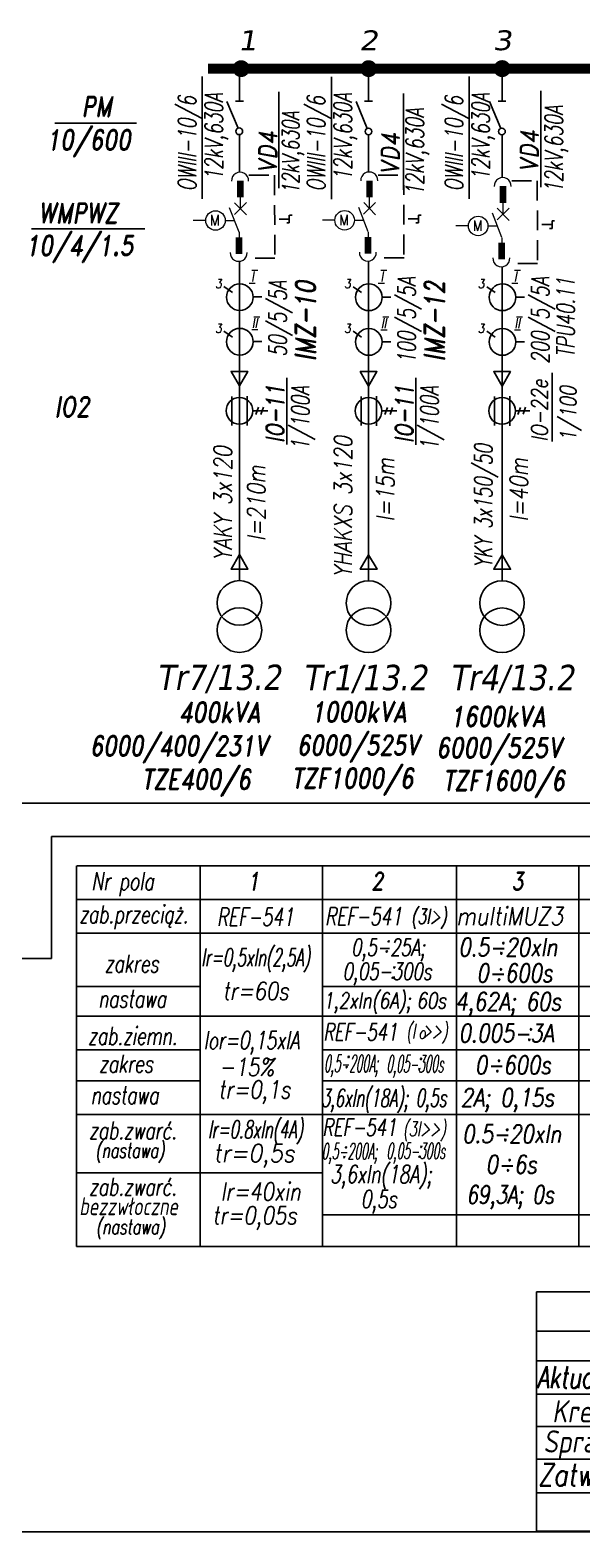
# Model space of a CAD drawing. Extents: x 5 to 420, y 5 to 295.
# Drawn here: x 256.4 to 312.1, y 5.2 to 156.7 of the extents above; entities that cross this region are included whole.
import ezdxf

# ---------------------------------------------------------------- set-up
doc = ezdxf.new("R2010")
doc.units = 0
doc.header["$MEASUREMENT"] = 0
doc.linetypes.add('DASHED', pattern=[0.75, 0.5, -0.25])
doc.layers.get('0').update_dxf_attribs({"linetype": 'CONTINUOUS'})
doc.layers.add('LINIE', color=4, linetype='CONTINUOUS')
doc.layers.add('STYKI', color=4, linetype='CONTINUOUS')
doc.styles.add('ROMAND', font='romand', dxfattribs={"width": 0.8, "oblique": 10, "height": 6})
doc.styles.add('ROMANS', font='romans', dxfattribs={"width": 0.7, "oblique": 10, "height": 2.66})
doc.styles.add('Verdena', font='verdana.ttf', dxfattribs={"width": 1.2, "oblique": 10, "height": 2.66})

# ---------------------------------------------------------------- blocks, each defined once
blk = doc.blocks.new('*U4')
at = {"color": 0}
mesh = blk.add_polyface(dxfattribs=at)
corners = [(0, 0), (3.75, 6.51), (-3.76, 6.5)]
mesh.append_faces([[corners[k] for k in face] for face in [(0, 1, 2)]], dxfattribs={"color": 0})
blk = doc.blocks.new('6')
at = {"color": 7}
blk.add_line((-0.47, 6.02), (-0.47, -1.14), dxfattribs=at)
at = {"xscale": 0.5, "yscale": 0.5, "zscale": 0.5}
blk.add_blockref('*U4', (-0.47, 0.77), dxfattribs=at)
blk = doc.blocks.new('8')
at = {"color": 7}
blk.add_line((0.21, 7.71), (0.21, -2.15), dxfattribs=at)
for p, q in [((-1.51, 6.04), (-1.51, -0.48)), ((1.96, 6.08), (1.96, -0.51))]:
    blk.add_line(p, q)
blk.add_circle((0.19, 2.81), 3)
blk = doc.blocks.new('3')
at = {"color": 7}
blk.add_line((0, 8.61), (0, -2.22), dxfattribs=at)
blk.add_line((3.06, 3.05), (4.99, 3.05))
blk.add_circle((0.05, 3), 3)

msp = doc.modelspace()

# ---------------------------------------------------------------- linework, layer by layer
at = {"color": 7}
for p, q in [((277.53, 153.2), (277.53, 150.53)), ((290.55, 153.19), (290.55, 150.51)), ((304.02, 153.19), (304.02, 150.51)), ((273.76, 139.63), (273.76, 151.97)), ((286.79, 139.61), (286.79, 151.95)), ((300.69, 139.63), (300.69, 151.97)), ((277.53, 150.53), (277.53, 149.49)), ((281.48, 140.7), (281.48, 150.41)), ((290.55, 150.9), (290.55, 149.47)), ((290.55, 150.51), (290.55, 149.48)), ((294.06, 140.53), (294.06, 150.24)), ((304.02, 150.9), (304.02, 149.47)), ((304.02, 150.51), (304.02, 149.48)), ((307.94, 140.8), (307.94, 150.51)), ((277.11, 149.48), (277.91, 149.48)), ((290.13, 149.47), (290.93, 149.47)), ((303.61, 149.47), (304.4, 149.47)), ((258.9, 147.26), (267.12, 147.26)), ((277.52, 146.11), (277.52, 142.32)), ((290.54, 146.13), (290.54, 142.34)), ((304.02, 146.1), (304.02, 141.76)), ((256.55, 136.62), (267.97, 136.62)), ((277.53, 132.96), (277.53, 132.96)), ((277.53, 132.96), (277.53, 122.46)), ((290.55, 132.95), (290.55, 122.45)), ((290.55, 132.95), (290.55, 132.95)), ((276.82, 130.19), (275.95, 130.79)), ((289.84, 130.18), (288.98, 130.77)), ((303.32, 130.18), (302.46, 130.77)), ((276.82, 125.69), (275.95, 126.29)), ((289.84, 125.68), (288.98, 126.28)), ((303.32, 125.68), (302.46, 126.28)), ((277.52, 123.22), (277.53, 116.85)), ((290.55, 123.2), (290.55, 116.83)), ((282.3, 114.85), (282.3, 121.59)), ((295.32, 114.84), (295.32, 121.58)), ((309.07, 115.18), (309.07, 122.09)), ((278.9, 118.26), (280.38, 118.26)), ((279.43, 118.63), (279.16, 117.9)), ((279.94, 118.63), (279.69, 117.9)), ((291.92, 118.25), (293.4, 118.25)), ((292.46, 118.61), (292.18, 117.89)), ((292.96, 118.61), (292.71, 117.89)), ((305.34, 118.25), (306.82, 118.25)), ((305.88, 118.61), (305.6, 117.89)), ((306.38, 118.64), (306.13, 117.91)), ((277.53, 117.05), (277.53, 101.12)), ((290.55, 117.04), (290.55, 101.11)), ((304.02, 117.04), (304.02, 101.11)), ((277.52, 101.4), (277.52, 104.62)), ((261.07, 72.39), (261.07, 55.34)), ((261.07, 72.13), (261.07, 33.99)), ((261.1, 72.39), (372.22, 72.39)), ((273.54, 72.39), (273.54, 55.34)), ((285.89, 72.39), (285.89, 55.23)), ((299.4, 72.35), (299.4, 55.18)), ((311.75, 72.35), (311.75, 55.18)), ((261.09, 68.98), (332.94, 68.98)), ((261.54, 68.98), (333.39, 68.98)), ((275.01, 68.98), (346.86, 68.98)), ((303.89, 68.98), (299.4, 68.98)), ((300.52, 68.98), (372.37, 68.98)), ((261.18, 65.61), (346.86, 65.61)), ((303.89, 65.61), (299.4, 65.61)), ((300.52, 65.61), (372.37, 65.61)), ((261.14, 60.22), (273.54, 60.22)), ((273.54, 59.83), (273.54, 55.05)), ((285.89, 59.83), (285.89, 55.05)), ((285.91, 60.22), (398.44, 60.22)), ((299.4, 59.78), (299.4, 55.05)), ((311.75, 59.78), (311.75, 55.05)), ((261.16, 57.21), (411.08, 57.21)), ((261.07, 54.8), (261.07, 54.75)), ((273.54, 55.08), (273.54, 53.27)), ((273.54, 54.8), (273.54, 54.75)), ((285.89, 55.08), (285.89, 53.16)), ((299.4, 55.08), (299.4, 53.11)), ((311.75, 55.08), (311.75, 53.11)), ((261.16, 53.84), (273.54, 53.84)), ((273.54, 54.43), (273.54, 33.99)), ((285.89, 54.43), (285.89, 33.99)), ((285.97, 53.84), (398.43, 53.84)), ((299.4, 54.43), (299.4, 33.99)), ((311.75, 54.43), (311.75, 33.99)), ((261.16, 50.7), (273.54, 50.7)), ((285.87, 50.7), (398.43, 50.7)), ((261, 47.31), (411.03, 47.31)), ((261.1, 41.44), (285.89, 41.44)), ((261.07, 33.99), (411.04, 33.99)), ((307.49, 22.47), (360.83, 22.47)), ((307.49, 19.1), (360.83, 19.1)), ((307.49, 15.87), (360.83, 15.87)), ((307.49, 12.57), (360.83, 12.57))]:
    msp.add_line(p, q, dxfattribs=at)
for p, q in [((277.52, 150.91), (277.52, 149.48)), ((282.55, 137.98), (282.55, 137.2)), ((282.82, 137.99), (282.56, 137.99)), ((295.58, 138), (295.58, 137.22)), ((295.85, 138), (295.58, 138)), ((282.55, 137.2), (282.3, 137.2)), ((295.58, 137.22), (295.33, 137.22)), ((309.06, 136.65), (308.8, 136.65)), ((309.06, 137.43), (309.06, 136.65)), ((309.32, 137.43), (309.06, 137.43)), ((277.52, 132.65), (277.52, 133.34)), ((290.55, 132.67), (290.55, 133.36)), ((304.03, 132.1), (304.03, 132.79)), ((285.89, 37.2), (358.9, 37.2)), ((5.09, 5.22), (419.68, 5.22))]:
    msp.add_line(p, q)
at = {"linetype": 'DASHED', "ltscale": 4}
for p, q in [((278.48, 142.01), (281.05, 142.01)), ((281.05, 142.01), (281.09, 133.66)), ((291.51, 142.03), (294.08, 142.03)), ((294.08, 142.03), (294.12, 133.68)), ((304.99, 141.46), (307.56, 141.46)), ((307.56, 141.46), (307.6, 133.11)), ((281.09, 133.66), (278.11, 133.66)), ((294.12, 133.68), (291.14, 133.68)), ((307.6, 133.11), (304.62, 133.11))]:
    msp.add_line(p, q, dxfattribs=at)
at = {"color": 7, "lineweight": 0}
for p, q in [((277.61, 138.64), (277.61, 139.85)), ((290.63, 138.66), (290.63, 139.87)), ((277.48, 136.28), (276.53, 138.74)), ((277.01, 138.05), (278.23, 139.25)), ((278.22, 138.01), (277.02, 139.23)), ((290.5, 136.3), (289.56, 138.76)), ((290.03, 138.07), (291.26, 139.27)), ((291.25, 138.03), (290.05, 139.25)), ((303.98, 135.73), (303.04, 138.19)), ((303.51, 137.5), (304.73, 138.7)), ((304.73, 137.46), (303.53, 138.68)), ((304.11, 138.09), (304.11, 139.29)), ((276.09, 137.45), (277.04, 137.45)), ((289.11, 137.47), (290.06, 137.47)), ((302.59, 136.9), (303.54, 136.9)), ((277.49, 136.26), (277.49, 135.08)), ((290.52, 136.28), (290.52, 135.1)), ((304, 135.71), (304, 134.53))]:
    msp.add_line(p, q, dxfattribs=at)
at = {"color": 7, "const_width": 1}
msp.add_lwpolyline([(274.36, 152.76), (340.82, 152.76)], dxfattribs=at)
at = {"color": 7}
for points, const_width in [([(277.21, 152.76, 1), (278.17, 152.76, 1)], 0.741), ([(290.07, 152.76, 1), (291.03, 152.76, 1)], 0.741), ([(290.07, 152.76, 1), (291.03, 152.76, 1)], 0.741), ([(290.18, 152.77, 1), (290.95, 152.77, 1)], 0.761), ([(303.54, 152.76, 1), (304.51, 152.76, 1)], 0.741)]:
    msp.add_lwpolyline(points, format="xyb", close=True, dxfattribs=dict(at, const_width=const_width))
at = {"lineweight": 0, "const_width": 0.668}
for points in [[(277.61, 139.77), (277.61, 141.46)], [(290.64, 139.79), (290.64, 141.48)], [(304.12, 139.22), (304.12, 140.91)], [(277.46, 134.07), (277.46, 135.76)], [(290.49, 134.09), (290.49, 135.78)], [(303.97, 133.52), (303.97, 135.21)]]:
    msp.add_lwpolyline(points, dxfattribs=at)
at = {"lineweight": 0}
for points in [[(274.11, 137.46), (272.86, 137.46)], [(287.14, 137.48), (285.88, 137.48)], [(300.62, 136.9), (299.36, 136.9)]]:
    msp.add_lwpolyline(points, dxfattribs=at)
at = {"linetype": 'DASHED', "ltscale": 2}
for points in [[(282.52, 137.59), (281.26, 137.59)], [(295.55, 137.61), (294.29, 137.61)], [(309.02, 137.03), (307.77, 137.03)]]:
    msp.add_lwpolyline(points, dxfattribs=at)
at = {"color": 7}
for centre, radius in [((277.5, 146.44), 0.337), ((290.53, 146.43), 0.337), ((304, 146.43), 0.337), ((277.52, 98.89), 2.25), ((290.54, 98.88), 2.25), ((304.01, 98.88), 2.25), ((277.52, 96.15), 2.25), ((290.54, 96.13), 2.25), ((304.01, 96.13), 2.25)]:
    msp.add_circle(centre, radius, dxfattribs=at)
at = {"color": 7, "lineweight": 0}
for centre in [(275.1, 137.45), (288.13, 137.47), (301.6, 136.9)]:
    msp.add_circle(centre, 0.987, dxfattribs=at)
for centre, start, end in [((277.58, 141.46), 357.9025, 182.0975), ((290.61, 141.48), 357.9025, 182.0975), ((304.08, 140.91), 357.9025, 182.0975), ((277.44, 134.19), 177.9025, 2.0975), ((290.47, 134.21), 177.9025, 2.0975), ((303.94, 133.64), 177.9025, 2.0975)]:
    msp.add_arc(centre, 0.857, start, end, dxfattribs=at)
at = {"layer": 'LINIE', "color": 7}
for p, q in [((331.72, 78.7), (254.39, 78.7)), ((351.92, 75.34), (258.57, 75.34)), ((258.57, 63.04), (258.57, 75.34)), ((195.6, 63.04), (258.57, 63.04)), ((307.49, 29.44), (307.49, 5.27)), ((307.49, 29.44), (419.68, 29.44)), ((307.49, 25.47), (360.83, 25.47)), ((307.49, 9.17), (419.39, 9.17)), ((419.5, 5.31), (307.49, 5.31))]:
    msp.add_line(p, q, dxfattribs=at)
at = {"layer": 'STYKI', "color": 7}
for p, q in [((276.26, 149.45), (277.38, 146.75)), ((289.28, 149.44), (290.4, 146.74)), ((302.75, 149.44), (303.88, 146.74))]:
    msp.add_line(p, q, dxfattribs=at)

# ---------------------------------------------------------------- block references
at = {"color": 7}
for name, p, xscale, yscale, zscale in [('3', (277.53, 128.37), 0.449064, 0.449064, 0.449064), ('3', (290.55, 128.36), 0.449064, 0.449064, 0.449064), ('3', (290.55, 128.36), 0.449064000000007, 0.449064000000007, 0.449064000000007), ('3', (304.03, 128.36), 0.4490639999999928, 0.4490639999999928, 0.4490639999999928), ('3', (304.03, 128.36), 0.449064000000007, 0.449064000000007, 0.449064000000007), ('3', (277.53, 123.88), 0.449064, 0.449064, 0.449064), ('3', (290.55, 123.86), 0.449064000000007, 0.449064000000007, 0.449064000000007), ('3', (304.03, 123.86), 0.449064000000007, 0.449064000000007, 0.449064000000007), ('6', (277.73, 120.42), 0.449064, 0.449064, 0.449064), ('6', (290.76, 120.41), 0.449064, 0.449064, 0.449064), ('6', (304.23, 120.41), 0.4490639999999928, 0.4490639999999928, 0.4490639999999928), ('8', (277.43, 117), 0.449064, 0.449064, 0.449064), ('8', (290.46, 116.99), 0.449064, 0.449064, 0.449064), ('8', (303.93, 116.99), 0.4490639999999928, 0.4490639999999928, 0.4490639999999928)]:
    msp.add_blockref(name, p, dxfattribs=dict(at, xscale=xscale, yscale=yscale, zscale=zscale))
at = {"color": 7, "rotation": 180}
for name, p, xscale, yscale, zscale in [('6', (290.34, 104.09), 0.449064, 0.449064, 0.449064), ('6', (303.81, 104.09), 0.4490639999999928, 0.4490639999999928, 0.4490639999999928), ('*U4', (277.52, 103.76), 0.2245320000000106, 0.2245320000000106, 0.2245320000000106)]:
    msp.add_blockref(name, p, dxfattribs=dict(at, xscale=xscale, yscale=yscale, zscale=zscale))

# ---------------------------------------------------------------- texts
at = {"color": 7, "oblique": 10}
for s, height, style, width, p in [('1', 2, 'Verdena', 1.1, (277.36, 154.62)), ('2', 2, 'Verdena', 1.1, (289.59, 154.62)), ('3', 2, 'Verdena', 1.1, (303.06, 154.62)), ('PM', 2.021, 'ROMAND', 0.8, (261.57, 147.92)), ('10/600', 2.021, 'ROMAND', 0.8, (258.02, 144.57)), ('WMPWZ', 2.021, 'ROMAND', 0.8, (257.19, 137.19)), ('10/4/1.5', 2.021, 'ROMAND', 0.8, (255.92, 133.92)), ('-', 1, 'ROMAND', 0.8, (278.54, 132.01)), ('I', 1, 'ROMAND', 0.8, (278.7, 131.31)), ('-', 1, 'ROMAND', 0.8, (291.57, 132)), ('I', 1, 'ROMAND', 0.8, (291.73, 131.3)), ('-', 1, 'ROMAND', 0.8, (305.05, 132)), ('I', 1, 'ROMAND', 0.8, (305.21, 131.3)), ('3', 0.898, 'ROMANS', 0.8, (275.09, 130.63)), ('-', 1, 'ROMAND', 0.8, (278.28, 130.71)), ('3', 0.898, 'ROMANS', 0.8, (288.11, 130.62)), ('-', 1, 'ROMAND', 0.8, (291.31, 130.7)), ('3', 0.898, 'ROMANS', 0.8, (301.59, 130.62)), ('-', 1, 'ROMAND', 0.8, (304.79, 130.7)), ('II', 1, 'ROMAND', 0.8, (278.77, 126.61)), ('-', 1, 'ROMAND', 0.8, (278.74, 127.31)), ('II', 1, 'ROMAND', 0.8, (291.79, 126.6)), ('-', 1, 'ROMAND', 0.8, (291.77, 127.3)), ('II', 1, 'ROMAND', 0.8, (305.27, 126.6)), ('-', 1, 'ROMAND', 0.8, (305.25, 127.3)), ('3', 0.898, 'ROMANS', 0.8, (275.09, 126.13)), ('-', 1, 'ROMAND', 0.8, (278.55, 126.02)), ('3', 0.898, 'ROMANS', 0.8, (288.11, 126.12)), ('-', 1, 'ROMAND', 0.8, (291.58, 126)), ('3', 0.898, 'ROMANS', 0.8, (301.59, 126.12)), ('-', 1, 'ROMAND', 0.8, (305.06, 126)), ('IO2', 2.021, 'ROMAND', 0.8, (258.84, 117.66)), ('Tr7/13.2', 2.56, 'Verdena', 0.85, (269.12, 90.11)), ('Tr1/13.2', 2.56, 'Verdena', 0.85, (283.86, 90.09)), ('Tr4/13.2', 2.56, 'Verdena', 0.85, (298.69, 90.09)), ('400kVA', 2.021, 'ROMAND', 0.8, (271.38, 86.86)), ('1000kVA', 2.021, 'ROMAND', 0.8, (284.73, 86.89)), ('1600kVA', 2.021, 'ROMAND', 0.8, (298.76, 86.43)), ('6000/400/231V', 2.0208, 'ROMAND', 0.78, (262.41, 83.47)), ('6000/525V', 2.021, 'ROMAND', 0.78, (283.3, 83.53)), ('6000/525V', 2.021, 'ROMAND', 0.8, (297.34, 83.28)), ('TZE400/6', 2.021, 'ROMAND', 0.8, (267.63, 80.1)), ('TZF1000/6', 2.021, 'ROMAND', 0.8, (282.74, 80.21)), ('TZF1600/6', 2.021, 'ROMAND', 0.8, (298.01, 79.97)), ('Nr pola', 1.809, 'ROMAND', 0.7, (262.58, 69.93)), ('1', 1.8, 'ROMAND', 0.8, (278.32, 69.93)), ('2', 1.8, 'ROMAND', 0.8, (290.79, 69.93)), ('3', 1.8, 'ROMAND', 0.8, (304.95, 69.93)), ('zab.przeciąż.', 1.7963, 'ROMANS', 0.7, (261.34, 66.6)), ('REF-541', 1.796, 'ROMANS', 0.7, (286.16, 66.39)), ('(3I>)', 1.5, 'ROMANS', 0.7, (294.84, 66.54)), ('multiMUZ3', 1.814, 'ROMANS', 0.85, (299.4, 66.4)), ('REF-541', 1.796, 'ROMANS', 0.7, (275.24, 66.34)), ('Ir=0,5xIn(2,5A)', 1.8, 'ROMANS', 0.6, (273.67, 62.26)), ('0,5-25A;', 1.728, 'ROMANS', 0.7, (288.79, 63.3)), (':', 1.8, 'ROMANS', 0.7, (292.1, 63.67)), ('zakres', 1.796, 'ROMANS', 0.7, (263.92, 61.63)), (' 0,05-300s', 1.728, 'ROMANS', 0.7, (287.1, 60.88)), (':', 1.8, 'ROMANS', 0.7, (292.69, 61.03)), ('tr=60s', 1.8, 'ROMANS', 0.8, (275.81, 58.87)), ('nastawa', 1.796, 'ROMANS', 0.7, (263.27, 58.09)), ('1,2xIn(6A); ', 1.6, 'ROMANS', 0.76, (285.96, 58)), (' 60s', 1.6, 'ROMANS', 0.76, (294.56, 58)), ('zab.ziemn.', 1.796, 'ROMANS', 0.7, (262.24, 54.34)), ('REF-541', 1.728, 'ROMANS', 0.7, (285.98, 54.77)), ('(I >>)', 1.5, 'ROMANS', 0.65, (294.34, 54.96)), ('Ior=0,15xIA', 1.8, 'ROMANS', 0.7, (273.9, 53.9)), ('o', 1.2, 'ROMANS', 0.8, (295.56, 54.96)), ('zakres', 1.796, 'ROMANS', 0.7, (263.34, 51.54)), ('0,5-200A;', 1.728, 'ROMANS', 0.45, (286.04, 51.59)), (':', 1.8, 'ROMANS', 0.7, (288.06, 52.01)), (' 0,05-300s', 1.728, 'ROMANS', 0.45, (291.8, 51.55)), (':', 1.8, 'ROMANS', 0.7, (295.37, 51.81)), ('-15%', 1.8, 'ROMANS', 0.8, (275.46, 51.2)), ('nastawa', 1.796, 'ROMANS', 0.7, (262.51, 48.37)), ('tr=0,1s', 1.8, 'ROMANS', 0.8, (275.37, 48.93)), ('3,6xIn(18A); ', 1.8, 'ROMANS', 0.6, (285.75, 48.08)), (' 0,5s', 1.8, 'ROMANS', 0.6, (294.56, 48.1)), ('Ir=0.8xIn(4A)', 1.8, 'ROMANS', 0.6, (274.35, 44.91)), ('zab.zwarć.', 1.8, 'ROMANS', 0.7, (262.33, 44.81)), ('REF-541', 1.728, 'ROMANS', 0.7, (285.88, 45.16)), ('(3I>>)', 1.5, 'ROMANS', 0.65, (294, 45.12)), ('(nastawa)', 1.5, 'ROMANS', 0.7, (262.98, 42.95)), ('tr=0,5s', 1.8, 'ROMANS', 0.9, (274.89, 42.51)), ('0,5-200A;', 1.6, 'ROMANS', 0.5, (285.8, 42.81)), (':', 1.73, 'ROMANS', 0.7, (287.82, 42.94)), (' 0,05-300s', 1.6, 'ROMANS', 0.5, (291.79, 42.84)), (':', 1.73, 'ROMANS', 0.7, (295.41, 42.99)), ('3,6xIn(18A); ', 1.8, 'ROMANS', 0.7, (286.67, 40.4)), ('zab.zwarć.', 1.8, 'ROMANS', 0.7, (262.33, 39.13)), ('Ir=40xin', 1.8, 'ROMANS', 0.8, (275.62, 38.64)), (' 0,5s', 1.8, 'ROMANS', 0.7, (288.9, 37.89)), ('bezzwłoczne', 1.8, 'ROMANS', 0.7, (261.35, 37.16)), ('tr=0,05s', 1.8, 'ROMANS', 0.8, (274.77, 36.24)), ('(nastawa)', 1.5, 'ROMANS', 0.7, (263.04, 35.24)), ('Aktualizacja', 2.2384, 'ROMANS', 0.7, (307.53, 19.71)), ('Kreślił', 2.238, 'ROMANS', 0.8, (309.07, 16.27)), ('Sprawdził', 2.238, 'ROMANS', 0.8, (308.17, 13.23)), ('Zatwierdz.', 2.238, 'ROMANS', 0.8, (307.63, 9.86))]:
    msp.add_text(s, height=height, dxfattribs=dict(at, style=style, width=width)).set_placement(p)
for s, height, style, width, p in [('OWIII-10/6', 1.8, 'ROMAND', 0.7, (273.14, 140.38)), ('12kV,630A', 1.8, 'ROMAND', 0.7, (275.83, 141.48)), ('OWIII-10/6', 1.8, 'ROMAND', 0.7, (286.16, 140.37)), ('12kV,630A', 1.8, 'ROMAND', 0.7, (288.85, 141.47)), ('OWIII-10/6', 1.8, 'ROMAND', 0.7, (300.06, 140.38)), ('12kV,630A', 1.8, 'ROMAND', 0.7, (302.75, 141.48)), ('12kV,630A', 1.7, 'ROMAND', 0.7, (283.54, 140.12)), ('12kV,630A', 1.8, 'ROMAND', 0.7, (296.12, 139.95)), ('12kV,630A', 1.8, 'ROMAND', 0.7, (310.14, 140.22)), ('VD4', 1.8, 'ROMAND', 0.9, (281.28, 142.18)), ('VD4', 1.8, 'ROMAND', 0.9, (293.64, 142.01)), ('VD4', 1.8, 'ROMAND', 0.9, (307.66, 142.28)), ('50/5/5A', 1.796, 'ROMANS', 0.7, (282.27, 123.71)), ('IMZ-10', 2, 'ROMAND', 0.8, (285.18, 123.26)), ('100/5/5A', 1.796, 'ROMANS', 0.7, (295.29, 123.01)), ('IMZ-12', 2, 'ROMAND', 0.8, (298.2, 123.24)), ('200/5/5A', 1.796, 'ROMANS', 0.7, (308.77, 123.01)), ('TPU40.11', 1.8, 'ROMAND', 0.7, (311.33, 123.64)), ('IO-22e', 1.6, 'ROMAND', 0.8, (308.59, 115.16)), ('IO-11', 1.8, 'ROMAND', 0.8, (282.01, 114.99)), ('1/100A', 1.796, 'ROMANS', 0.7, (284.56, 114.28)), ('IO-11', 1.8, 'ROMAND', 0.8, (295.03, 114.97)), ('1/100A', 1.796, 'ROMANS', 0.7, (297.59, 114.27)), ('1/100', 1.6, 'ROMAND', 0.8, (311.48, 115.16)), ('YHAKXS 3x120', 1.7963, 'ROMANS', 0.8, (288.87, 101.43)), ('YAKY 3x120', 1.796, 'ROMANS', 0.8, (276.74, 103.12)), ('YKY 3x150/50', 1.7963, 'ROMANS', 0.7, (303.03, 102.4)), ('l=210m', 1.796, 'ROMANS', 0.8, (280.11, 105.12)), ('l=15m', 1.796, 'ROMANS', 0.8, (293.14, 107.09)), ('l=40m', 1.796, 'ROMANS', 0.8, (306.61, 107.09))]:
    msp.add_text(s, height=height, rotation=90, dxfattribs=dict(at, style=style, width=width)).set_placement(p)
at = {"color": 7, "lineweight": 0, "style": 'ROMAND', "width": 0.9}
for p in [(274.55, 136.95), (287.58, 136.97), (301.06, 136.4)]:
    msp.add_text('M', height=1.06, dxfattribs=at).set_placement(p)
at = {"color": 7, "lineweight": 30, "style": 'ROMANS', "oblique": 10}
for s, height, width, p in [('0.5-20xIn', 1.817, 0.8, (299.61, 63.28)), (':', 1.82, 0.7, (303.66, 63.49)), ('0-600s', 1.817, 0.8, (301.43, 60.67)), (':', 1.82, 0.7, (303.43, 60.82)), ('4,62A; 60s', 1.817, 0.8, (299.3, 57.79)), ('0.005-3A', 1.817, 0.8, (299.63, 54.61)), (':', 1.82, 0.7, (306.47, 54.77)), ('0-600s', 1.817, 0.8, (301.27, 51.4)), (':', 1.82, 0.7, (303.24, 51.62)), ('2A; 0,15s', 1.817, 0.8, (299.84, 48.11)), ('0.5-20xIn', 1.817, 0.8, (299.99, 44.44)), (':', 1.82, 0.7, (304.06, 44.67)), ('0-6s', 1.817, 0.8, (302.35, 41.37)), (':', 1.82, 0.7, (304.32, 41.59)), ('69,3A; 0s', 1.817, 0.75, (300.41, 38.33))]:
    msp.add_text(s, height=height, dxfattribs=dict(at, width=width)).set_placement(p)

doc.saveas('drawing.dxf')
